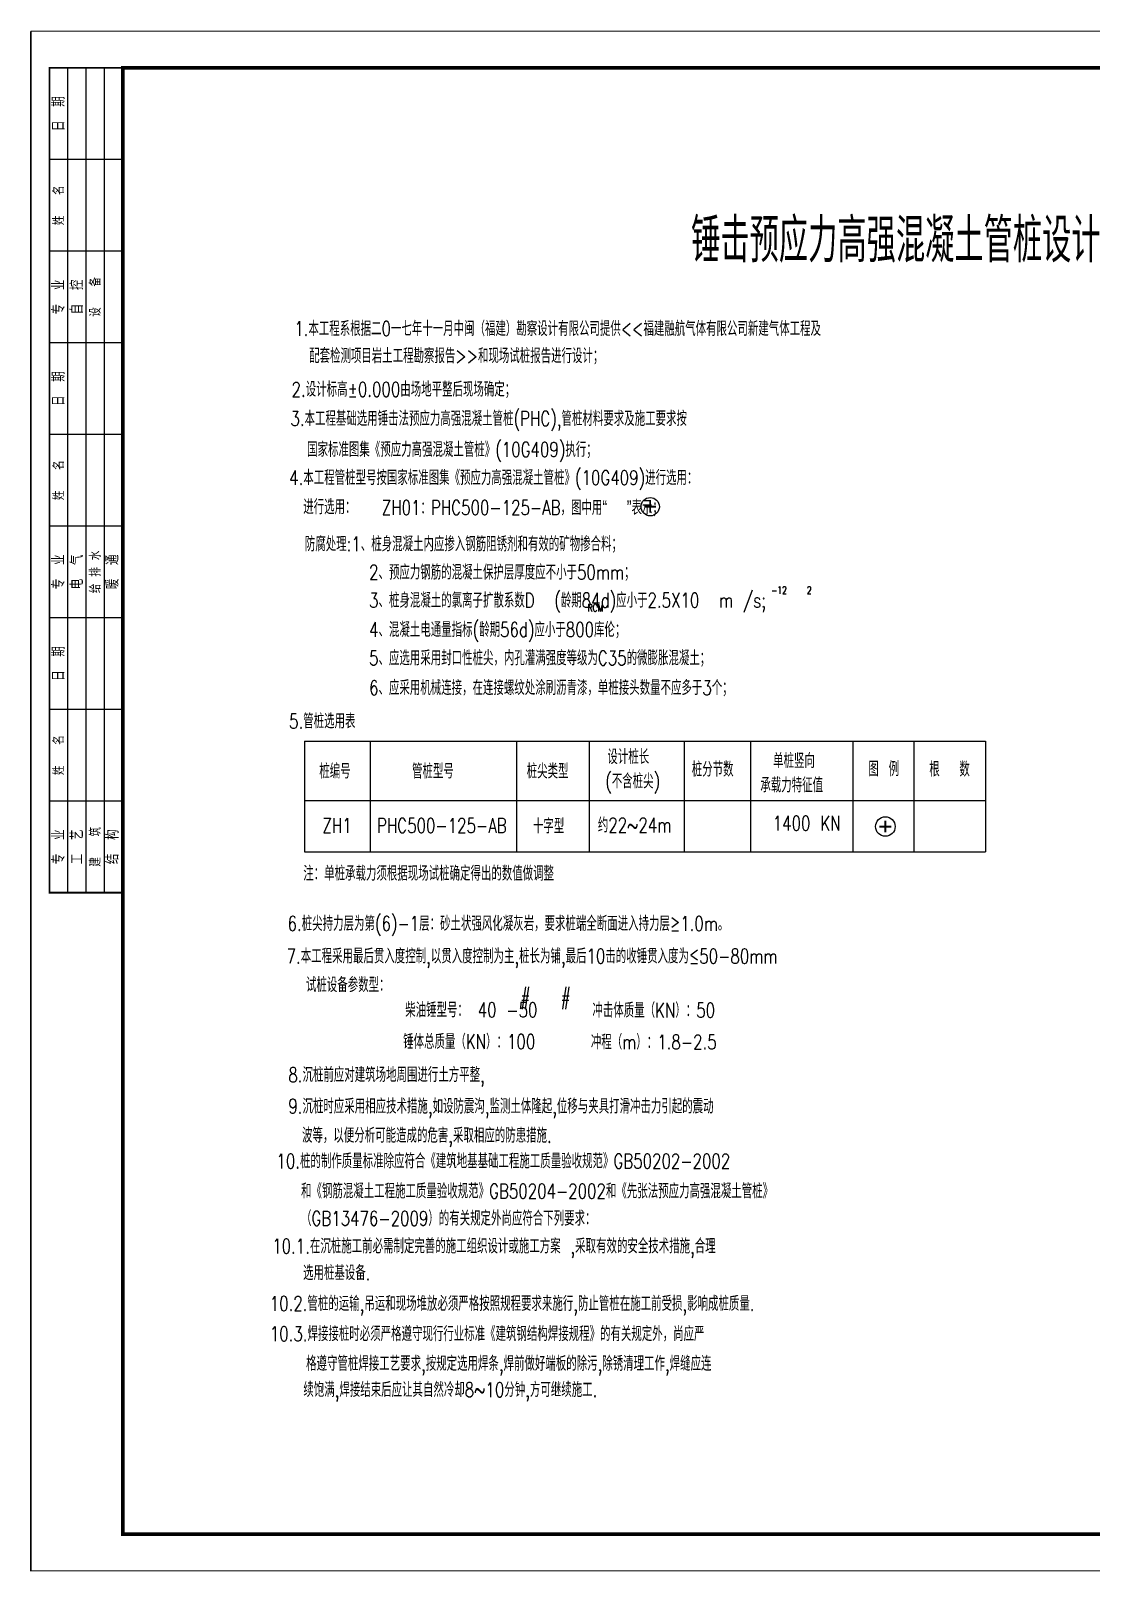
# Model space of a CAD drawing. Extents: x 297659 to 993057, y 192802 to 252212.
# Drawn here: x 453037 to 481968, y 192812 to 234832 of the extents above; entities that cross this region are included whole.
import ezdxf

# ---------------------------------------------------------------- set-up
doc = ezdxf.new("R2010")
doc.units = 0
doc.header["$LTSCALE"] = 1000
doc.layers.get('0').update_dxf_attribs({"linetype": 'CONTINUOUS'})
for name, color, linetype in [('DIMENSION', 3, 'CONTINUOUS'), ('FRAME', 3, 'CONTINUOUS'), ('填充', 8, 'CONTINUOUS')]:
    doc.layers.add(name, color=color, linetype=linetype)
doc.styles.add('DXFS', font='txt.shx', dxfattribs={"width": 0.7, "bigfont": 'dxfs.shx'})

# ---------------------------------------------------------------- blocks, each defined once
blk = doc.blocks.new('A$C2F0C53E4')
at = {"layer": 'FRAME', "lineweight": 18}
blk.add_line((0, 0), (0, 42000), dxfattribs=at)
at = {"layer": 'FRAME'}
for points in [[(10, 42010, 20, 20, 0), (10, 10, 20, 20, 0), (59410, 10, 20, 20, 0), (59410, 42010, 20, 20, 0)], [(2510, 41010, 100, 100, 0), (2510, 1010, 100, 100, 0), (58410, 1010, 100, 100, 0), (58410, 41010, 100, 100, 0)]]:
    blk.add_lwpolyline(points, format="xyseb", close=True, dxfattribs=at)
blk.add_lwpolyline([(2510, 41010, 50, 50, 0), (510, 41010, 50, 50, 0), (510, 18510, 50, 50, 0), (2510, 18510, 50, 50, 0)], format="xyseb", dxfattribs=at)
for points in [[(1010, 18510), (1010, 41010)], [(1510, 18510), (1510, 41010)], [(2010, 18510), (2010, 41010)], [(2510, 38510), (510, 38510)], [(2510, 36010), (510, 36010)], [(2510, 33510), (510, 33510)], [(2510, 31010), (510, 31010)], [(2510, 28510), (510, 28510)], [(2510, 26010), (510, 26010)], [(2510, 23510), (510, 23510)], [(2510, 21010), (510, 21010)]]:
    blk.add_lwpolyline(points, dxfattribs=at)
at = {"layer": 'FRAME', "char_height": 300, "attachment_point": 5, "rotation": 90, "style": 'DXFS'}
for s, insert, width in [('{\\f宋体|b0|i0|c134|p2;日\\Ftxt.shx,dxfs.shx|c134;  \\f宋体|b0|i0|c134|p2;期\\P}', (760, 39760), 1132.5), ('姓   名', (760, 37260), 1185), ('{\\f宋体|b0|i0|c134|p2;专\\Ftxt.shx,dxfs.shx|c134;  \\f宋体|b0|i0|c134|p2;业\\P}', (760, 34760), 1203.38), ('{\\f宋体|b0|i0|c134|p2;自\\Ftxt.shx,dxfs.shx|c134;  \\f宋体|b0|i0|c134|p2;控\\P}', (1260, 34760), 1148.25), ('设   备', (1760, 34760), 1227), ('{\\f宋体|b0|i0|c134|p2;日\\Ftxt.shx,dxfs.shx|c134;  \\f宋体|b0|i0|c134|p2;期\\P}', (760, 32260), 1132.5), ('姓   名', (760, 29760), 1185), ('给 排 水', (1760, 27260), 1352.62), ('{\\f宋体|b0|i0|c134|p2;专\\Ftxt.shx,dxfs.shx|c134;  \\f宋体|b0|i0|c134|p2;业\\P}', (760, 27260), 1203.38), ('{\\f宋体|b0|i0|c134|p2;电\\Ftxt.shx,dxfs.shx|c134;  \\f宋体|b0|i0|c134|p2;气\\P}', (1260, 27260), 1182.38), ('{\\f宋体|b0|i0|c134|p2;暖\\Ftxt.shx,dxfs.shx|c134;  \\f宋体|b0|i0|c134|p2;通\\P}', (2230, 27260), 1200.75), ('{\\f宋体|b0|i0|c134|p2;日\\Ftxt.shx,dxfs.shx|c134;  \\f宋体|b0|i0|c134|p2;期\\P}', (760, 24760), 1132.5), ('姓   名', (760, 22260), 1185), ('{\\f宋体|b0|i0|c134|p2;专\\Ftxt.shx,dxfs.shx|c134;  \\f宋体|b0|i0|c134|p2;业\\P}', (760, 19760), 1203.38), ('{\\f宋体|b0|i0|c134|p2;工\\Ftxt.shx,dxfs.shx|c134;  \\f宋体|b0|i0|c134|p2;艺\\P}', (1260, 19760), 1177.12), ('建   筑', (1760, 19760), 1206), ('{\\f宋体|b0|i0|c134|p2;结\\Ftxt.shx,dxfs.shx|c134;  \\f宋体|b0|i0|c134|p2;构\\P}', (2230, 19760), 1192.88)]:
    blk.add_mtext(s, dxfattribs=dict(at, insert=insert, width=width))
blk = doc.blocks.new('BW-2459199', base_point=(-306728, 83141))
at = {"layer": 'DIMENSION', "color": 1, "linetype": 'Continuous', "style": 'DXFS', "width": 0.75}
for s, height, p in [('防腐处理:1、桩身混凝土内应掺入钢筋阻锈剂和有效的矿物掺合料；', 400, (-306776, 87183)), ('2、预应力钢筋的混凝土保护层厚度应不小于50mm；', 400, (-305024, 86412)), ('-12', 200, (-294052, 86022)), ('2', 200, (-293080, 86022)), ('3、桩身混凝土的氯离子扩散系数D  (龄期84d)应小于2.5X10  m /s;', 400, (-305024, 85647)), ('RCM', 200, (-299062, 85542)), ('4、混凝土电通量指标(龄期56d)应小于800库伦；', 400, (-305024, 84847)), ('5、应选用采用封口性桩尖，内孔灌满强度等级为C35的微膨胀混凝土；', 400, (-305024, 84073)), ('6、应采用机械连接，在连接螺纹处涂刷沥青漆，单桩接头数量不应多于3个；', 400, (-305024, 83262))]:
    blk.add_text(s, height=height, dxfattribs=at).set_placement(p)

msp = doc.modelspace()

# ---------------------------------------------------------------- linework, layer by layer
at = {"layer": 'DIMENSION', "color": 1, "linetype": 'Continuous'}
for p, q in [((460503.923, 215457.898), (479082.765, 215457.898)), ((460503.923, 215457.898), (460503.923, 212438.676)), ((462294.382, 215457.898), (462294.382, 212438.676)), ((466284.646, 215457.898), (466284.646, 212438.676)), ((468269.571, 215457.898), (468269.571, 212438.676)), ((470861.571, 215457.898), (470861.571, 212438.676)), ((472675.909, 215457.898), (472675.909, 212438.676)), ((475467.389, 215457.898), (475467.389, 212438.676)), ((477131.299, 215457.898), (477131.299, 212438.676)), ((479082.765, 215457.898), (479082.765, 212438.676)), ((460503.923, 213832.163), (479082.765, 213832.163)), ((460503.923, 212438.676), (479082.765, 212438.676))]:
    msp.add_line(p, q, dxfattribs=at)
at = {"layer": 'DIMENSION', "color": 1, "linetype": 'Continuous', "const_width": 53.333}
for points in [[(469775.485, 221849.676), (470095.485, 221849.676)], [(469935.485, 222009.676), (469935.485, 221689.676)], [(476191.727, 213124.874), (476511.727, 213124.874)], [(476351.727, 213284.874), (476351.727, 212964.874)]]:
    msp.add_lwpolyline(points, dxfattribs=at)
at = {"layer": 'DIMENSION', "color": 1, "linetype": 'Continuous'}
for centre, radius in [((469935.485, 221849.676), 250), ((476351.727, 213124.874), 266.667)]:
    msp.add_circle(centre, radius, dxfattribs=at)

# ---------------------------------------------------------------- block references
msp.add_blockref('BW-2459199', (460562.54, 216590.468))
at = {"layer": '填充'}
msp.add_blockref('A$C2F0C53E4', (453036.971, 192811.708), dxfattribs=at)

# ---------------------------------------------------------------- texts
at = {"layer": 'DIMENSION', "style": 'DXFS', "width": 0.7}
msp.add_text('锤击预应力高强混凝土管桩设计说明', height=1200, dxfattribs=at).set_placement((471052.428, 228516.166))
at = {"layer": 'DIMENSION', "color": 1, "linetype": 'Continuous', "style": 'DXFS', "width": 0.75}
for s, p in [('1.本工程系根据二0一七年十一月中闽（福建）勘察设计有限公司提供<<福建融航气体有限公司新建气体工程及', (460225.629, 226506.575)), ('配套检测项目岩土工程勘察报告>>和现场试桩报告进行设计；', (460630.399, 225765.679)), ('进行选用：', (460470.74, 221643.497)), ('ZH01：PHC500-125-AB，图中用“  ”表示；', (462614.34, 221625.001)), ('设计桩长', (468768.524, 214827.038)), ('单桩竖向', (473288.547, 214717.557)), ('桩编号', (460908.106, 214434.261)), ('管桩型号', (463438.173, 214434.261)), ('桩尖类型', (466567.098, 214435.786)), ('桩分节数', (471069.706, 214485.067)), ('图 例', (475888.047, 214496.945)), ('根  数', (477550.776, 214489.524)), ('(不含桩尖)', (468707.919, 214162.697)), ('承载力特征值', (472940.738, 214055.717)), ('ZH1', (460992.263, 212951.423)), ('PHC500-125-AB', (462481.768, 212951.423)), ('十字型', (466737.872, 212936.201)), ('约22~24m', (468507.276, 212965.425)), ('1400 KN', (473280.161, 213014.615)), ('注：单桩承载力须根据现场试桩确定得出的数值做调整', (460471.303, 211645.8)), ('6.桩尖持力层为第(6)-1层：砂土状强风化凝灰岩，要求桩端全断面进入持力层≥1.0m。', (460043.752, 210278.844))]:
    msp.add_text(s, height=400, dxfattribs=at).set_placement(p)
at = {"layer": 'DIMENSION', "linetype": 'Continuous', "style": 'DXFS', "width": 0.75}
for s, p in [('2.设计标高%%p0.000由场地平整后现场确定；  ', (460151.821, 224851.296)), ('3.本工程基础选用锤击法预应力高强混凝土管桩(PHC),管桩材料要求及施工要求按', (460119.931, 224053.5)), ('国家标准图集《预应力高强混凝土管桩》(10G409)执行；', (460575.938, 223209.709)), ('4.本工程管桩型号按国家标准图集《预应力高强混凝土管桩》(10G409)进行选用：', (460086.668, 222441.842)), ('5.管桩选用表', (460084.36, 215800.622)), ('7.本工程采用最后贯入度控制,以贯入度控制为主,桩长为铺,最后10击的收锤贯入度为≤50-80mm', (460016.231, 209390.047)), ('试桩设备参数型：', (460544.002, 208607.434)), ('#', (466394.137, 208276.484)), ('#', (467493.77, 208276.188)), ('柴油锤型号： 40 -50', (463252.068, 207921.575)), ('冲击体质量（KN）：50', (468359.203, 207912.524)), ('锤体总质量（KN）：100', (463195.921, 207056.972)), ('冲程（m）：1.8-2.5', (468317.181, 207047.454)), ('8.沉桩前应对建筑场地周围进行土方平整,', (460063.691, 206154.009)), ('9.沉桩时应采用相应技术措施,如设防震沟,监测土体隆起,位移与夹具打滑冲击力引起的震动', (460063.691, 205294.473)), ('波等，以便分析可能造成的危害,采取相应的防患措施.', (460437.119, 204500.609)), ('10.桩的制作质量标准除应符合《建筑地基基础工程施工质量验收规范》GB50202-2002', (459739.132, 203800.147)), ('和《钢筋混凝土工程施工质量验收规范》GB50204-2002和《先张法预应力高强混凝土管桩》', (460409.498, 202981.159)), ('（GB13476-2009）的有关规定外尚应符合下列要求：', (460409.498, 202236.984)), ('10.1.在沉桩施工前必需制定完善的施工组织设计或施工方案 ,采取有效的安全技术措施,合理', (459623.759, 201479.906)), ('选用桩基设备.', (460465.17, 200751.017)), ('10.2.管桩的运输,吊运和现场堆放必须严格按照规程要求来施行,防止管桩在施工前受损,影响成桩质量.', (459554.881, 199911.577)), ('10.3.焊接接桩时必须严格遵守现行行业标准《建筑钢结构焊接规程》的有关规定外，尚应严', (459558.167, 199086.684)), ('格遵守管桩焊接工艺要求,按规定选用焊条,焊前做好端板的除污,除锈清理工作,焊缝应连', (460548.087, 198276.333)), ('续饱满,焊接结束后应让其自然冷却8~10分钟,方可继续施工.', (460472.487, 197562.946))]:
    msp.add_text(s, height=400, dxfattribs=at).set_placement(p)

doc.saveas('drawing.dxf')
